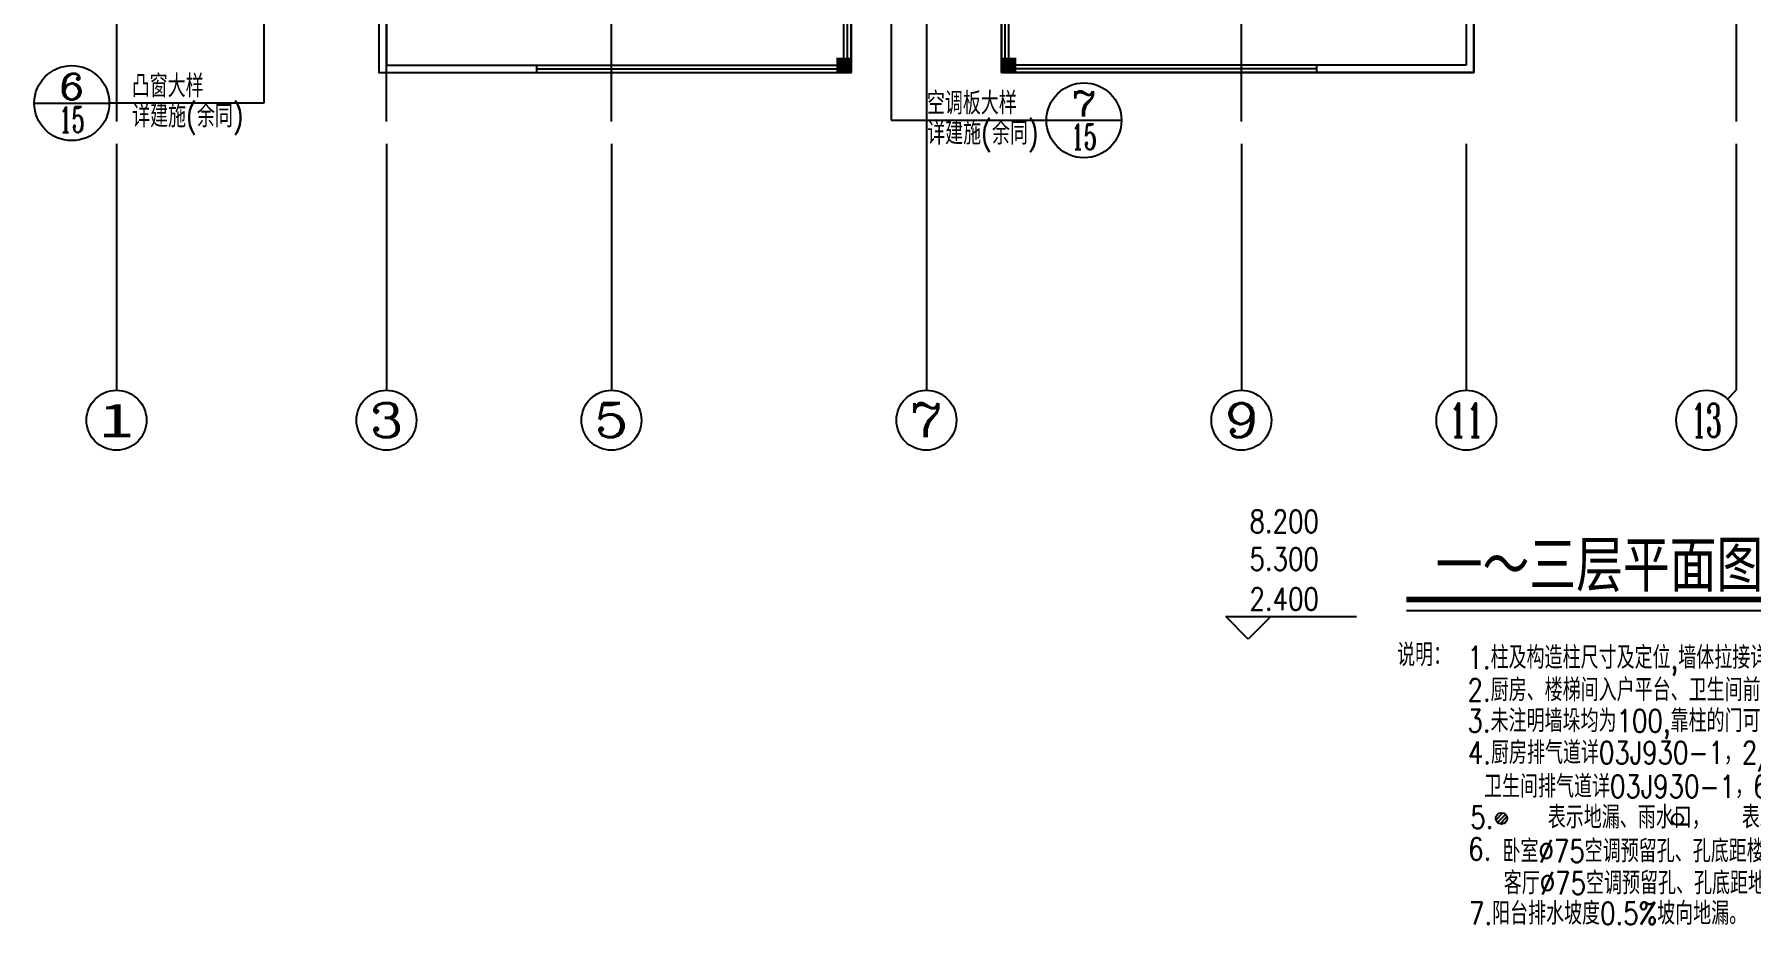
# Model space of a CAD drawing. Header units: metres. Extents: x 2526477 to 2678824, y -47546 to 32540.
# Drawn here: x 2537769 to 2560657, y -47546 to -35673 of the extents above; entities that cross this region are included whole.
import ezdxf
from ezdxf.enums import TextEntityAlignment as Align

# ---------------------------------------------------------------- set-up
doc = ezdxf.new("R2010")
doc.units = ezdxf.units.M
doc.linetypes.add('DOTE', pattern=[2.42, 2, -0.2, 0.02, -0.2])
for name, color, linetype in [('AREA', 3, 'CONTINUOUS'), ('AXIS', 3, 'CONTINUOUS'), ('AXIS_TEXT', 7, 'CONTINUOUS'), ('BALCONY', 6, 'CONTINUOUS'), ('COLUMN', 7, 'CONTINUOUS'), ('DOTE', 1, 'DOTE'), ('PUB_DIM', 3, 'CONTINUOUS'), ('PUB_TEXT', 7, 'CONTINUOUS'), ('TEXT', 7, 'CONTINUOUS')]:
    doc.layers.add(name, color=color, linetype=linetype)
doc.styles.add('_HZTXT', font='txt.shx', dxfattribs={"width": 0.8, "bigfont": 'HZTXT.shx'})
doc.styles.add('COMP', font='COMPLEX', dxfattribs={"bigfont": 'hztxt'})
doc.styles.add('COMPLEX', font='COMPLEX')
doc.styles.add('DIM_FONT', font='simplex.shx', dxfattribs={"width": 0.8})
doc.styles.add('H1', font='txt')

# ---------------------------------------------------------------- blocks, each defined once
blk = doc.blocks.new('_AXISO')
blk.add_circle((0, 0), 0.5)
at = {"layer": 'AXIS_TEXT', "style": 'COMPLEX', "width": 1.041667}
blk.add_attdef('A', text='', height=0.56, dxfattribs=at).set_placement((-0.25, -0.28), (0.25, -0.28), align=Align.FIT)
blk = doc.blocks.new('_AXISO2')
blk.add_line((0.354, 0.146), (0.5, 0))
blk.add_circle((0, 0.5), 0.5)
at = {"layer": 'AXIS_TEXT', "style": 'COMPLEX', "width": 1.041667}
blk.add_attdef('A', text='', height=0.56, dxfattribs=at).set_placement((-0.25, 0.22), (0.25, 0.22), align=Align.FIT)
blk = doc.blocks.new('_FZH')
blk.add_solid([(-0.5, -0.5), (0.5, -0.5), (-0.5, 0.5), (0.5, 0.5)])
blk = doc.blocks.new('_INDEX')
blk.add_line((-0.5, 0), (0.5, 0))
blk.add_circle((0, 0), 0.5)
at = {"style": 'COMP'}
for tag, width, p, p2 in [('1', 2.333333, (-0.17, 0.05), (0.17, 0.05)), ('-', 1.166667, (-0.17, -0.39), (0.17, -0.39))]:
    blk.add_attdef(tag, text='', height=0.34, dxfattribs=dict(at, width=width)).set_placement(p, p2, align=Align.FIT)

msp = doc.modelspace()

# ---------------------------------------------------------------- hatches: boundary and pattern name
at = {"layer": 'PUB_TEXT'}
h = msp.add_hatch(dxfattribs=at)
h.set_pattern_fill('ANSI31', color=256, scale=300, style=0)
h.set_pattern_definition([(45, (2054539.125, -81968.407), (-26.5165043, 26.5165043), [])])
h.paths.add_polyline_path([(2557259, -46129, 1), (2557409, -46129, 1)])

# ---------------------------------------------------------------- linework, layer by layer
at = {"layer": 'AREA'}
for points in [[(2542365, -34684), (2542365, -36184), (2548664, -36184), (2548664, -34384), (2542665, -34384), (2542665, -34684)], [(2550665, -34384), (2550665, -36184), (2556965, -36184), (2556965, -34684), (2556665, -34684), (2556665, -34384)]]:
    msp.add_lwpolyline(points, close=True, dxfattribs=at)
at = {"layer": 'AXIS'}
for p, q in [((2538865, -37133), (2538865, -40420)), ((2542465, -37133), (2542465, -40420)), ((2545465, -37133), (2545465, -40420)), ((2549665, -37133), (2549665, -40420)), ((2553865, -37133), (2553865, -40420)), ((2556865, -37133), (2556865, -40420)), ((2560465, -37133), (2560465, -40420))]:
    msp.add_line(p, q, dxfattribs=at)
at = {"layer": 'BALCONY'}
for p, q in [((2548565, -36084), (2548565, -34384)), ((2548615, -36134), (2548615, -34384)), ((2548665, -36184), (2548665, -34384)), ((2550665, -36184), (2550665, -34384)), ((2550715, -36134), (2550715, -34384)), ((2550765, -36084), (2550765, -34384)), ((2542365, -35184), (2542365, -36184)), ((2542465, -35184), (2542465, -36084)), ((2556865, -35184), (2556865, -36084)), ((2556965, -35184), (2556965, -36184)), ((2542465, -36084), (2548565, -36084)), ((2544465, -36084), (2544465, -36184)), ((2544465, -36134), (2548615, -36134)), ((2554865, -36134), (2550715, -36134)), ((2556865, -36084), (2550765, -36084)), ((2554865, -36084), (2554865, -36184)), ((2542365, -36184), (2544465, -36184)), ((2542365, -36184), (2548665, -36184)), ((2556965, -36184), (2550665, -36184)), ((2556965, -36184), (2554865, -36184))]:
    msp.add_line(p, q, dxfattribs=at)
at = {"layer": 'DOTE'}
for p, q in [((2538865, -16526), (2538865, -36835)), ((2545465, -36835), (2545465, -16526)), ((2553865, -36835), (2553865, -16526)), ((2560465, -16526), (2560465, -36835)), ((2542465, -36835), (2542465, -28284)), ((2549665, -28584), (2549665, -37135))]:
    msp.add_line(p, q, dxfattribs=at)
at = {"layer": 'PUB_DIM'}
for p, q in [((2549195, -34106), (2549195, -36820)), ((2540831, -34429), (2540831, -36591)), ((2540831, -36591), (2538769, -36591)), ((2549195, -36820), (2551266, -36820)), ((2553956, -43737), (2553656, -43437)), ((2553656, -43437), (2554256, -43437)), ((2554256, -43437), (2553956, -43737)), ((2554256, -43437), (2555399, -43437))]:
    msp.add_line(p, q, dxfattribs=at)
at = {"layer": 'PUB_TEXT'}
for centre in [(2557334, -46129), (2559681, -46143)]:
    msp.add_circle(centre, 75, dxfattribs=at)
at = {"layer": 'TEXT'}
msp.add_line((2563807, -43360), (2556065, -43360), dxfattribs=at)
at = {"layer": 'TEXT', "const_width": 75}
msp.add_lwpolyline([(2563807, -43210), (2556065, -43210)], dxfattribs=at)

# ---------------------------------------------------------------- block references
at = {"layer": 'AXIS'}
ref = msp.add_blockref('_AXISO', (2538865, -40820), dxfattribs=dict(at, xscale=800, yscale=800, zscale=800))
ref.add_attrib('A', '1', dxfattribs={"layer": 'AXIS_TEXT', "height": 453, "width": 2.333333}).set_placement((2538639, -41046), (2539092, -41046), align=Align.FIT)
ref = msp.add_blockref('_AXISO', (2542465, -40820), dxfattribs=dict(at, xscale=800, yscale=800, zscale=800))
ref.add_attrib('A', '3', dxfattribs={"layer": 'AXIS_TEXT', "height": 453, "style": 'COMPLEX', "width": 1.5}).set_placement((2542239, -41046), (2542692, -41046), align=Align.FIT)
ref = msp.add_blockref('_AXISO', (2545465, -40820), dxfattribs=dict(at, xscale=800, yscale=800, zscale=800))
ref.add_attrib('A', '5', dxfattribs={"layer": 'AXIS_TEXT', "height": 453, "style": 'COMPLEX', "width": 1.5}).set_placement((2545239, -41046), (2545692, -41046), align=Align.FIT)
ref = msp.add_blockref('_AXISO', (2549665, -40820), dxfattribs=dict(at, xscale=800, yscale=800, zscale=800))
ref.add_attrib('A', '7', dxfattribs={"layer": 'AXIS_TEXT', "height": 453, "style": 'COMPLEX', "width": 1.5}).set_placement((2549439, -41046), (2549892, -41046), align=Align.FIT)
ref = msp.add_blockref('_AXISO', (2553865, -40820), dxfattribs=dict(at, xscale=800, yscale=800, zscale=800))
ref.add_attrib('A', '9', dxfattribs={"layer": 'AXIS_TEXT', "height": 453, "style": 'COMPLEX', "width": 1.5}).set_placement((2553639, -41046), (2554092, -41046), align=Align.FIT)
ref = msp.add_blockref('_AXISO', (2556865, -40820), dxfattribs=dict(at, xscale=800, yscale=800, zscale=800))
ref.add_attrib('A', '11', dxfattribs={"layer": 'AXIS_TEXT', "height": 452.5, "style": 'COMPLEX', "width": 0.875}).set_placement((2556639, -41046), (2557092, -41046), align=Align.FIT)
ref = msp.add_blockref('_AXISO2', (2560465, -40820), dxfattribs=dict(at, xscale=800, yscale=800, zscale=800, rotation=90.000000001))
ref.add_attrib('A', '13', dxfattribs={"layer": 'AXIS_TEXT', "height": 448, "style": 'COMPLEX', "width": 0.646552}).set_placement((2559865, -41044), (2560265, -41044), align=Align.FIT)
at = {"layer": 'COLUMN', "yscale": 200, "zscale": 200}
for p, xscale in [((2548564, -36084), 200), ((2550766, -36084), -200)]:
    msp.add_blockref('_FZH', p, dxfattribs=dict(at, xscale=xscale))
at = {"layer": 'PUB_DIM'}
ref = msp.add_blockref('_INDEX', (2538269, -36591), dxfattribs=dict(at, xscale=1000, yscale=1000, zscale=1000))
ref.add_attrib('1', '6', dxfattribs={"layer": '0', "height": 340, "style": 'COMP', "width": 1.5}).set_placement((2538099, -36541), (2538439, -36541), align=Align.FIT)
ref.add_attrib('-', '15', dxfattribs={"layer": '0', "height": 340, "style": 'COMP', "width": 0.724138}).set_placement((2538099, -36981), (2538439, -36981), align=Align.FIT)
ref = msp.add_blockref('_INDEX', (2551766, -36820), dxfattribs=dict(at, xscale=1000, yscale=1000, zscale=1000))
ref.add_attrib('1', '7', dxfattribs={"layer": '0', "height": 340, "style": 'COMP', "width": 1.5}).set_placement((2551596, -36770), (2551936, -36770), align=Align.FIT)
ref.add_attrib('-', '15', dxfattribs={"layer": '0', "height": 340, "style": 'COMP', "width": 0.724138}).set_placement((2551596, -37210), (2551936, -37210), align=Align.FIT)

# ---------------------------------------------------------------- texts
at = {"layer": 'PUB_DIM', "style": 'DIM_FONT', "width": 0.8}
for s, p in [('8.200', (2554899, -42319)), ('5.300', (2554899, -42822)), ('2.400', (2554899, -43354))]:
    msp.add_text(s, height=300, dxfattribs=at).set_placement(p, align=Align.RIGHT)
at = {"layer": 'PUB_TEXT', "style": '_HZTXT', "width": 0.8}
for s, p in [('凸窗大样', (2539068, -36513)), ('详建施(余同)', (2539073, -36914)), ('空调板大样', (2549671, -36742)), ('详建施(余同)', (2549675, -37143)), ('说明：', (2555942, -44099)), ('1.柱及构造柱尺寸及定位,墙体拉接详结施；', (2556880, -44134)), ('2.厨房、楼梯间入户平台、卫生间前室低相应楼面标高30，卫生间、阳台、低相应楼面标高50；', (2556881, -44566)), ('3.未注明墙垛均为100,靠柱的门可依柱而设；', (2556880, -44978)), ('4.厨房排气道详03J930-1，2/406；楼板予留洞尺寸300X420；', (2556885, -45403)), ('卫生间排气道详03J930-1，6/406；楼板予留洞尺寸350X300；', (2557101, -45853)), ('5.   表示地漏、雨水口，  表示%%c100PVC雨水管；', (2556918, -46264)), ('6.', (2556890, -46687)), ('卧室%%c75空调预留孔、孔底距楼面2000，距柱边或梁边100；', (2557347, -46715)), ('客厅%%c75空调预留孔、孔底距地面200,距柱边或墙边100；', (2557364, -47142)), ('7.阳台排水坡度0.5%坡向地漏。', (2556900, -47546))]:
    msp.add_text(s, height=300, dxfattribs=at).set_placement(p)
at = {"layer": 'TEXT', "style": 'H1', "width": 0.8}
msp.add_text('一～三层平面图', height=600, dxfattribs=at).set_placement((2556457, -43039))

doc.saveas('drawing.dxf')
